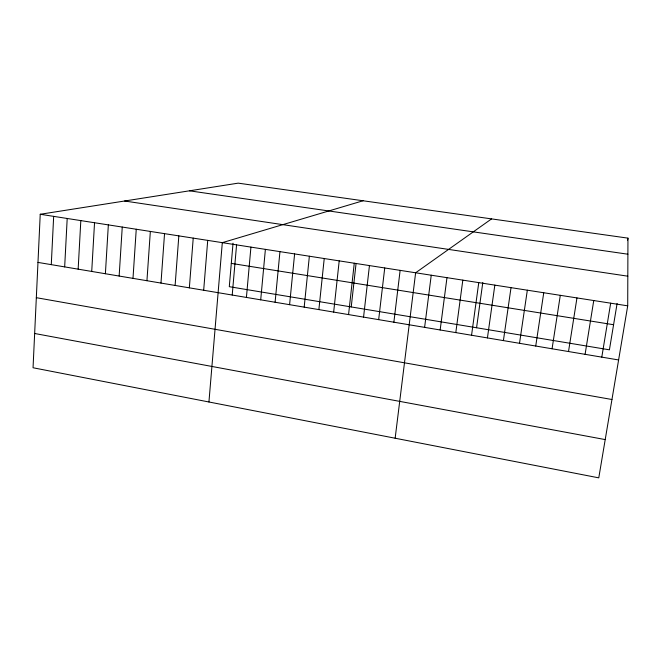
<?xml version="1.0" encoding="UTF-8"?>
<svg xmlns="http://www.w3.org/2000/svg" width="661" height="661" viewBox="0 0 661 661"><rect width="100%" height="100%" fill="white"/><g stroke="black" fill="none" stroke-linecap="round" stroke-linejoin="round"><path stroke-width="0.99" d="M627.71 305.836L627.95 238.134L238.208 183.147L40.23 214.271L33.05 367.756L598.775 477.853L627.71 305.836L40.23 214.271M51.277 264.64L53.665 216.37M64.671 266.895L67.199 218.477M78.155 269.159L80.824 220.6M91.722 271.44L94.54 222.74M105.388 273.737L108.346 224.889M119.145 276.042L122.252 227.054M132.993 278.372L136.249 229.235M146.94 280.71L150.344 231.433M160.978 283.073L164.539 233.647M175.115 285.445L178.834 235.878M189.352 287.841L193.227 238.117M203.679 290.245L207.719 240.373M208.934 401.987L222.311 242.653L363.063 200.762M233.036 243.19L229.293 286.684L609.417 349.826L617.11 303.449M232.218 295.037L236.572 244.876M246.413 297.425L250.932 247.115M260.707 299.83L265.392 249.362M275.1 302.242L279.95 251.634M289.592 304.68L294.608 253.923M304.184 307.134L309.365 256.22M318.875 309.596L324.229 258.534M333.665 312.083L339.2 260.872M348.562 314.586L354.271 263.218M351.231 306.935L356.039 263.739M363.558 317.106L369.449 265.582M378.662 319.643L384.735 267.969M393.873 322.196L400.128 270.366M395.146 438.226L415.629 272.786L491.569 218.89M424.618 327.36L431.245 275.216M440.152 329.971L446.976 277.67M455.801 332.599L462.816 280.14M471.557 335.251L478.762 282.627M476.564 327.757L482.794 282.536M487.43 337.911L494.833 285.131M503.409 340.597L511.019 287.651M519.513 343.307L527.329 290.196M535.732 346.034L543.747 292.749M552.067 348.777L560.297 295.327M568.518 351.536L576.962 297.929M585.092 354.321L593.752 300.548M601.791 357.13L610.665 303.184M627.62 240.125L627.95 238.134M189.451 190.814L627.892 254.204M124.59 201.01L627.818 276.182M231.3 263.384L613.582 324.725M37.974 262.409L618.605 359.956M36.33 297.681L611.954 399.508M34.653 333.491L605.212 439.59"/></g></svg>
